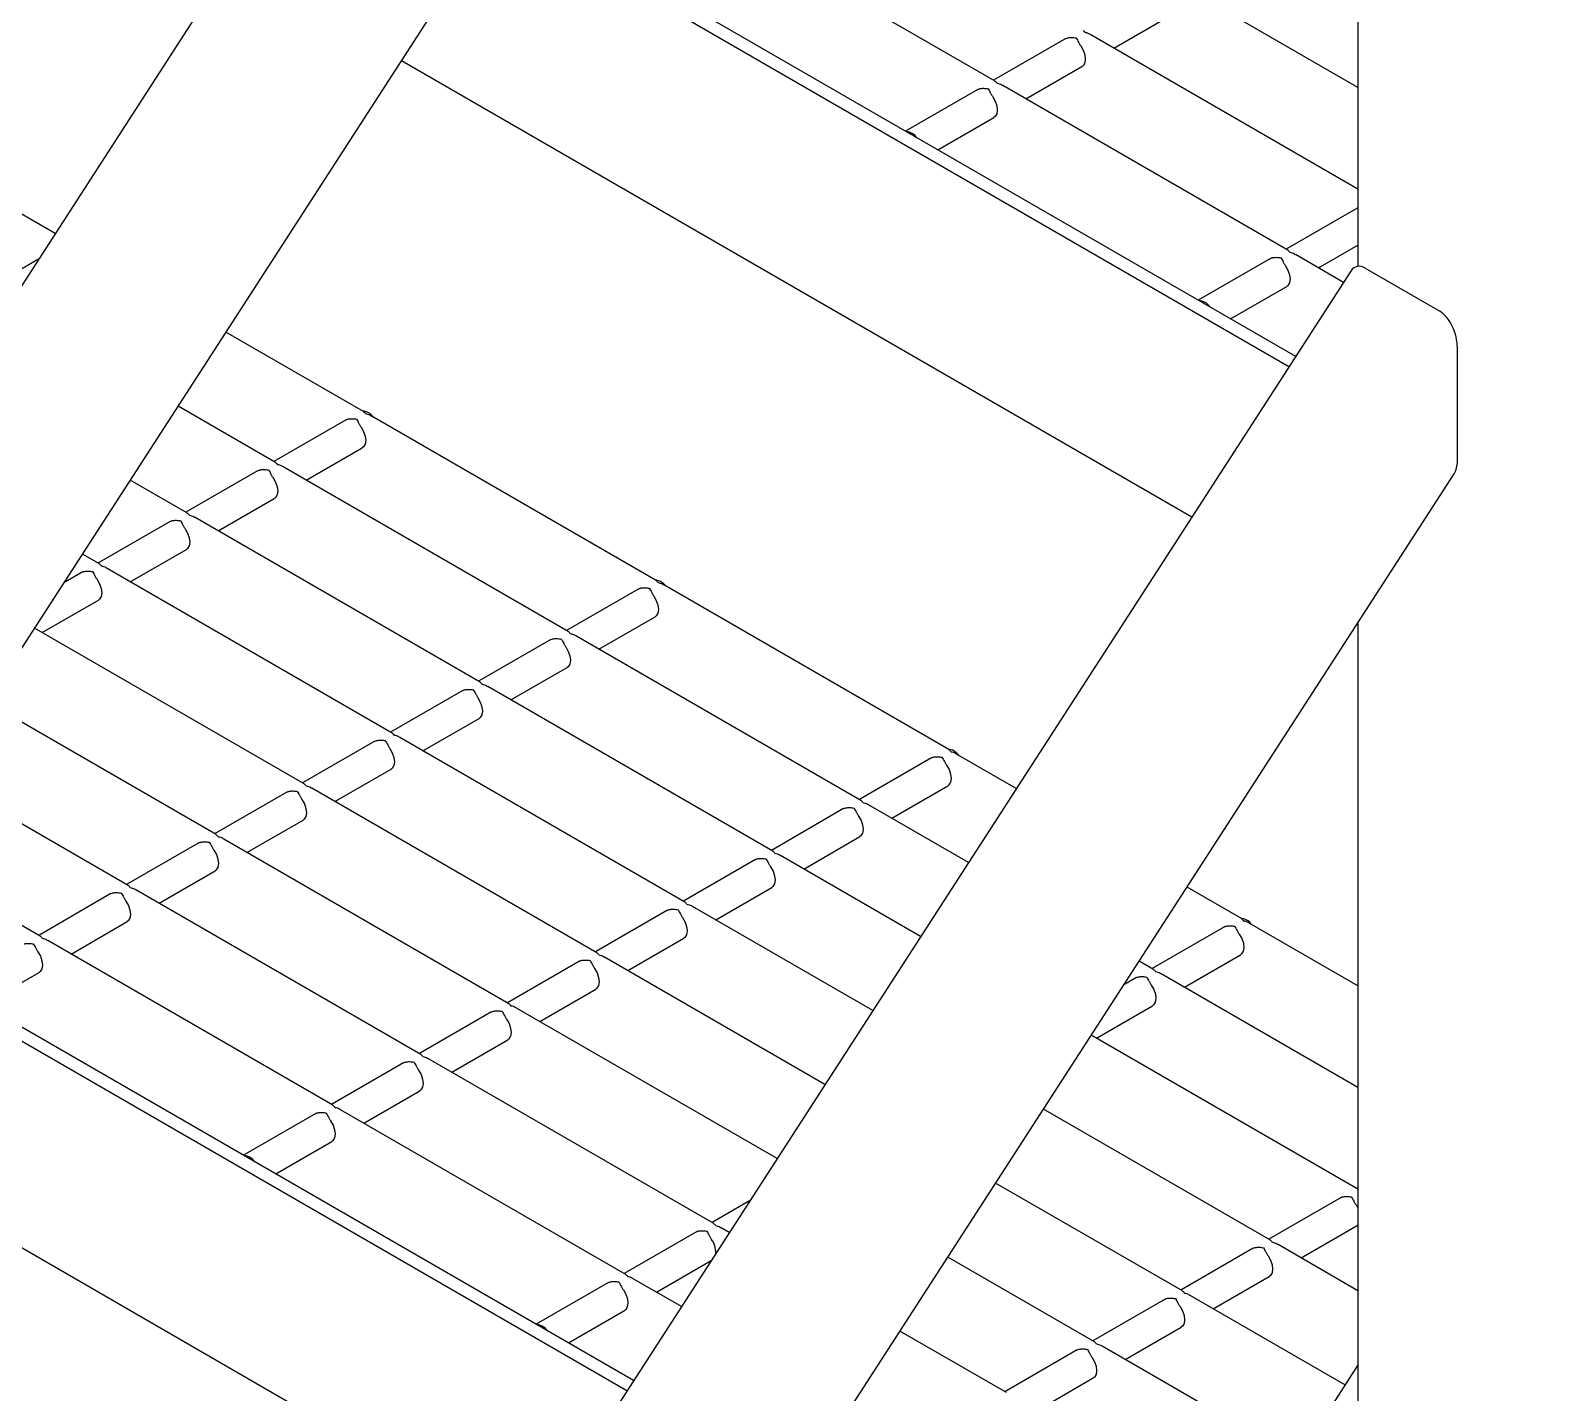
# Model space of a CAD drawing. Header units: millimetres. Extents: x 1293 to 41893, y 1011 to 26911.
# Drawn here: x 35821.2 to 36194, y 9374.7 to 9709 of the extents above; entities that cross this region are included whole.
import ezdxf

# ---------------------------------------------------------------- set-up
doc = ezdxf.new("R2010")
doc.units = ezdxf.units.MM
doc.header["$LTSCALE"] = 50
doc.layers.add('PASILLOS', color=2, linetype='Continuous')

msp = doc.modelspace()

# ---------------------------------------------------------------- linework, layer by layer
at = {"layer": 'PASILLOS', "linetype": 'Continuous', "lineweight": 25}
for p, q in [((37170.2453604, 11735.6994003), (35094.1686555, 8525.5678811)), ((35142.7899983, 8511.7793827), (37204.1287586, 11699.1223698)), ((36146.9735941, 10064.4972587), (36146.9735941, 9651.0717711)), ((36131.7019924, 9628.9777387), (35937.7303884, 9740.9551621)), ((36130.0497915, 9626.4230247), (35936.0781875, 9738.4004482)), ((36057.9279485, 9696.4996914), (35987.9586803, 9736.8920901)), ((36146.9735941, 9694.9609418), (36102.9908115, 9720.3516618)), ((36087.0780324, 9704.6048099), (36100.8426412, 9712.5509494)), ((36075.2791726, 9706.9586604), (36057.5448462, 9696.7208516)), ((36075.2791726, 9706.9586604), (36075.5795883, 9707.0860819)), ((36146.9735941, 9670.0278381), (36081.3957704, 9707.8851099)), ((36106.1855355, 9589.5229428), (35912.2139315, 9701.5003663)), ((36065.4829913, 9692.138258), (36079.2476001, 9700.0843975)), ((35827.2615961, 9659.1121041), (35761.095255, 9697.3091198)), ((36053.6841315, 9694.4921085), (36035.9498051, 9684.2542998)), ((36053.6841315, 9694.4921085), (36053.9845472, 9694.6195301)), ((36129.7699975, 9655.0261593), (36059.8007293, 9695.418558)), ((36043.8879502, 9679.6717061), (36057.652559, 9687.6178456)), ((36146.9735941, 9665.3999047), (36129.3868952, 9655.2473196)), ((36143.4433028, 9647.1327281), (36131.6427783, 9653.945026)), ((36137.3250403, 9650.6647259), (36146.9735941, 9656.2347175)), ((36145.2441293, 9649.9172543), (35383.2922084, 8471.7498621)), ((35823.1866701, 9652.8112538), (35809.0863798, 9644.6713295)), ((36125.5261805, 9653.0185764), (36107.7918541, 9642.7807677)), ((36125.5261805, 9653.0185764), (36125.8265962, 9653.145998)), ((36148.7590711, 9650.6246748), (36167.0787936, 9640.0489241)), ((36115.7299992, 9638.1981741), (36129.494608, 9646.1443136)), ((35902.9065721, 9615.443189), (35869.1583058, 9634.9256484)), ((36171.3893166, 9603.446862), (36171.3893166, 9631.0626741)), ((35881.311531, 9602.9766371), (35857.4169954, 9616.7706589)), ((35898.6627551, 9613.4356061), (35880.9284287, 9603.1977974)), ((35898.6627551, 9613.4356061), (35898.9631709, 9613.5630277)), ((35974.7486211, 9573.9696569), (35904.7793529, 9614.3620557)), ((35888.8665738, 9598.6152038), (35902.6311826, 9606.5613433)), ((35877.067714, 9600.9690542), (35859.3333876, 9590.7312455)), ((35877.067714, 9600.9690542), (35877.3681298, 9601.0964758)), ((35953.15358, 9561.5031051), (35883.1843118, 9601.8955038)), ((35385.0216732, 8385.4548443), (36170.5937355, 9600.1448564)), ((35859.7164899, 9590.5100853), (35845.6756849, 9598.6156695)), ((35867.2715327, 9586.1486519), (35881.0361415, 9594.0947914)), ((35855.4726729, 9588.5025024), (35837.7383465, 9578.2646937)), ((35855.4726729, 9588.5025024), (35855.7730887, 9588.6299239)), ((35931.5585389, 9549.0365532), (35861.5892707, 9589.4289519)), ((35838.1214488, 9578.0435334), (35833.9343745, 9580.46068)), ((35845.6764916, 9573.6821), (35859.4411004, 9581.6282395)), ((35833.8776319, 9576.0359505), (35829.4017139, 9573.4520581)), ((35833.8776319, 9576.0359505), (35834.1780476, 9576.1633721)), ((35909.9634978, 9536.5700013), (35839.9942296, 9576.9624001)), ((35970.5048041, 9571.962074), (35952.7704777, 9561.7242653)), ((35970.5048041, 9571.962074), (35970.8052198, 9572.0894956)), ((36046.5906701, 9532.4961248), (35976.6214019, 9572.8885236)), ((35824.0814505, 9561.2155482), (35837.8460593, 9569.1616877)), ((35960.7086228, 9557.1416717), (35974.4732316, 9565.0878112)), ((35888.3684567, 9524.1034495), (35822.193064, 9562.3056905)), ((36024.995629, 9520.029573), (35955.0263608, 9560.4219717)), ((36146.9735941, 9563.6222365), (36146.9735941, 9193.5049018)), ((35948.909763, 9559.4955222), (35931.1754366, 9549.2577134)), ((35948.909763, 9559.4955222), (35949.2101787, 9559.6229437)), ((35939.1135817, 9544.6751198), (35952.8781905, 9552.6212593)), ((35927.3147219, 9547.0289703), (35909.5803955, 9536.7911616)), ((35927.3147219, 9547.0289703), (35927.6151376, 9547.1563919)), ((36003.4005879, 9507.5630211), (35933.4313197, 9547.9554198)), ((35866.7734156, 9511.6368976), (35810.4517536, 9544.150701)), ((35917.5185406, 9532.2085679), (35931.2831494, 9540.1547075)), ((35905.7196808, 9534.5624184), (35887.9853544, 9524.3246097)), ((35905.7196808, 9534.5624184), (35906.0200965, 9534.68984)), ((35981.8055468, 9495.0964692), (35911.8362786, 9535.488868)), ((36042.3468531, 9530.488542), (36024.6125267, 9520.2507332)), ((36042.3468531, 9530.488542), (36042.6472688, 9530.6159635)), ((36063.1299098, 9522.9482249), (36048.4634509, 9531.4149915)), ((35895.9234995, 9519.7420161), (35909.6881083, 9527.6881556)), ((35845.1783745, 9499.1703457), (35798.7104431, 9525.9957115)), ((35960.2105057, 9482.6299174), (35890.2412375, 9523.0223161)), ((36032.5506718, 9515.6681396), (36046.3152806, 9523.6142791)), ((35884.1246397, 9522.0958666), (35866.3903133, 9511.8580578)), ((35884.1246397, 9522.0958666), (35884.4250554, 9522.2232881)), ((36051.3885994, 9504.7932355), (36026.8684098, 9518.9484396)), ((35874.3284584, 9507.2754642), (35888.0930672, 9515.2216037)), ((36020.751812, 9518.0219901), (36003.0174856, 9507.7841814)), ((36020.751812, 9518.0219901), (36021.0522277, 9518.1494116)), ((35823.5833334, 9486.7037939), (35786.9691327, 9507.840722)), ((35862.5295986, 9509.6293147), (35844.7952722, 9499.391506)), ((35862.5295986, 9509.6293147), (35862.8300143, 9509.7567363)), ((35938.6154646, 9470.1633655), (35868.6461964, 9510.5557642)), ((36010.9556307, 9503.2015877), (36024.7202395, 9511.1477272)), ((35999.1567709, 9505.5554382), (35981.4224445, 9495.3176295)), ((35999.1567709, 9505.5554382), (35999.4571866, 9505.6828598)), ((36039.6472889, 9486.638246), (36005.2733687, 9506.4818878)), ((35852.7334173, 9494.8089123), (35866.4980261, 9502.7550519)), ((35840.9345575, 9497.1627628), (35823.2002311, 9486.9249541)), ((35840.9345575, 9497.1627628), (35841.2349732, 9497.2901844)), ((35917.0204235, 9457.6968136), (35847.0511553, 9498.0892124)), ((35989.3605896, 9490.7350359), (36003.1251984, 9498.6811754)), ((36118.432719, 9491.0225928), (36105.0266196, 9498.7617693)), ((35977.5617298, 9493.0888864), (35959.8274034, 9482.8510776)), ((35977.5617298, 9493.0888864), (35977.8621455, 9493.2163079)), ((36027.9059785, 9468.4832565), (35983.6783276, 9494.0153359)), ((35969.1994262, 9377.708309), (35775.2278222, 9489.6857325)), ((35831.1383762, 9482.3423605), (35844.902985, 9490.2885)), ((36114.1889021, 9489.0150099), (36114.4893178, 9489.1424314)), ((36146.9735941, 9474.5462963), (36120.3054998, 9489.9414594)), ((35967.5472254, 9375.1535951), (35773.5756214, 9487.1310186)), ((35895.4253824, 9445.2302618), (35825.4561142, 9485.6226605)), ((35967.7655485, 9478.268484), (35981.5301573, 9486.2146235)), ((36114.1889021, 9489.0150099), (36096.4545756, 9478.7772011)), ((36104.3927207, 9474.1946075), (36118.1573295, 9482.140747)), ((35955.9666887, 9480.6223345), (35938.2323623, 9470.3845258)), ((35955.9666887, 9480.6223345), (35956.2671044, 9480.749756)), ((36016.164668, 9450.328267), (35962.0832865, 9481.548784)), ((36096.8376779, 9478.5560409), (36093.2853091, 9480.6067798)), ((35809.5433351, 9469.8758086), (35823.3079439, 9477.8219481)), ((36092.593861, 9476.548458), (36089.5089381, 9474.76757)), ((36092.593861, 9476.548458), (36092.8942767, 9476.6758796)), ((36146.9735941, 9449.6131926), (36098.7104587, 9477.4749076)), ((35946.1705074, 9465.8019321), (35959.9351162, 9473.7480716)), ((35934.3716476, 9468.1557826), (35916.6373212, 9457.9179739)), ((35934.3716476, 9468.1557826), (35934.6720633, 9468.2832042)), ((36004.4233576, 9432.1732775), (35940.4882454, 9469.0822322)), ((36082.7976796, 9461.7280556), (36096.5622884, 9469.6741952)), ((35924.5754663, 9453.3353803), (35938.3400751, 9461.2815198)), ((36146.9735941, 9424.6800888), (36081.5439987, 9462.4517903)), ((35912.7766065, 9455.6892307), (35895.0422801, 9445.451422)), ((35912.7766065, 9455.6892307), (35913.0770222, 9455.8166523)), ((35988.8624724, 9416.2232816), (35918.8932043, 9456.6156803)), ((35943.6829693, 9338.2535132), (35749.7113653, 9450.2309367)), ((35902.9804252, 9440.8688284), (35916.745034, 9448.8149679)), ((35891.1815654, 9443.2226789), (35873.447239, 9432.9848702)), ((35891.1815654, 9443.2226789), (35891.4819811, 9443.3501004)), ((35967.2674313, 9403.7567297), (35897.2981632, 9444.1491284)), ((36125.4896447, 9412.1494051), (36069.8026882, 9444.2968008)), ((35881.3853841, 9428.4022765), (35895.1499929, 9436.348416)), ((36103.8946036, 9399.6828532), (36058.0613777, 9426.1418113)), ((36142.8408688, 9422.6083741), (36125.1065424, 9412.3705653)), ((36142.8408688, 9422.6083741), (36143.1412845, 9422.7357956)), ((36146.9735941, 9424.9941456), (36146.7015835, 9424.8371172)), ((35997.6897886, 9421.7615032), (35988.4793701, 9416.4444418)), ((36146.5088806, 9420.7917238), (36146.9735941, 9420.0157162)), ((35992.6820471, 9414.018288), (35990.7352532, 9415.1421482)), ((36133.0446875, 9407.7879717), (36146.8092963, 9415.7341112)), ((36146.9735941, 9415.8461505), (36146.8092963, 9415.7341112)), ((35984.6186555, 9414.2156987), (35966.884329, 9403.9778899)), ((35984.6186555, 9414.2156987), (35984.9190712, 9414.3431202)), ((36146.9735941, 9399.7469851), (36127.3624255, 9411.0682717)), ((35974.8224742, 9399.3952963), (35988.2310131, 9407.1358811)), ((36082.2995625, 9387.2163013), (36046.3200673, 9407.9868218)), ((36121.2458277, 9410.1418222), (36103.5115013, 9399.9040135)), ((36121.2458277, 9410.1418222), (36121.5462434, 9410.2692438)), ((35963.0236144, 9401.7491468), (35945.2892879, 9391.5113381)), ((35963.0236144, 9401.7491468), (35963.3240301, 9401.8765684)), ((35980.9407367, 9395.8632985), (35969.1402121, 9402.6755963)), ((36111.4496464, 9395.3214198), (36125.2142552, 9403.2675593)), ((36099.6507866, 9397.6752703), (36081.9164602, 9387.4374616)), ((36099.6507866, 9397.6752703), (36099.9512023, 9397.8026919)), ((36143.8893633, 9376.5943699), (36105.7673844, 9398.6017199)), ((35953.2274331, 9386.9287444), (35966.9920418, 9394.874884)), ((36060.7045214, 9374.7497495), (36034.5787568, 9389.8318323)), ((36089.8546053, 9382.854868), (36103.6192141, 9390.8010075)), ((36078.0557455, 9385.2087185), (36060.3214191, 9374.9709097)), ((36078.0557455, 9385.2087185), (36078.3561612, 9385.33614)), ((36132.1480528, 9358.4393804), (36084.1723433, 9386.135168)), ((35383.2922084, 8200.5217833), (36146.9735941, 9381.3633587)), ((36068.2595642, 9370.3883161), (36082.024173, 9378.3344556))]:
    msp.add_line(p, q, dxfattribs=at)
at = {"layer": 'PASILLOS', "linetype": 'Continuous', "lineweight": 25, "flags": 128}
for points in [[(36078.9471844, 9705.1420101), (36079.5554675, 9704.0681466), (36079.9420664, 9702.9414155), (36080.0695901, 9701.8707916), (36079.9257048, 9700.9598229), (36079.5243268, 9700.2966158), (36079.2476001, 9700.0843975)], [(36057.3521433, 9692.6754582), (36057.9604264, 9691.6015947), (36058.3470253, 9690.4748637), (36058.474549, 9689.4042398), (36058.3306637, 9688.493271), (36057.9292857, 9687.830064), (36057.652559, 9687.6178456)], [(36129.1941923, 9651.2019262), (36129.8024754, 9650.1280626), (36130.1890742, 9649.0013316), (36130.3165979, 9647.9307077), (36130.1727127, 9647.0197389), (36129.7713347, 9646.3565319), (36129.494608, 9646.1443136)], [(35902.3307669, 9611.6189559), (35902.9390501, 9610.5450923), (35903.3256489, 9609.4183613), (35903.4531726, 9608.3477374), (35903.3092873, 9607.4367686), (35902.9079093, 9606.7735616), (35902.6311826, 9606.5613433)], [(35880.7357258, 9599.152404), (35881.344009, 9598.0785405), (35881.7306078, 9596.9518094), (35881.8581315, 9595.8811855), (35881.7142462, 9594.9702168), (35881.3128682, 9594.3070097), (35881.0361415, 9594.0947914)], [(35859.1406847, 9586.6858521), (35859.7489679, 9585.6119886), (35860.1355667, 9584.4852576), (35860.2630904, 9583.4146337), (35860.1192051, 9582.5036649), (35859.7178271, 9581.8404579), (35859.4411004, 9581.6282395)], [(35837.5456436, 9574.2193003), (35838.1539268, 9573.1454367), (35838.5405256, 9572.0187057), (35838.6680493, 9570.9480818), (35838.524164, 9570.037113), (35838.122786, 9569.373906), (35837.8460593, 9569.1616877)], [(35974.1728159, 9570.1454238), (35974.781099, 9569.0715602), (35975.1676979, 9567.9448292), (35975.2952215, 9566.8742053), (35975.1513363, 9565.9632365), (35974.7499583, 9565.3000295), (35974.4732316, 9565.0878112)], [(35952.5777748, 9557.6788719), (35953.1860579, 9556.6050084), (35953.5726568, 9555.4782774), (35953.7001804, 9554.4076534), (35953.5562952, 9553.4966847), (35953.1549172, 9552.8334776), (35952.8781905, 9552.6212593)], [(35930.9827337, 9545.21232), (35931.5910168, 9544.1384565), (35931.9776157, 9543.0117255), (35932.1051393, 9541.9411016), (35931.9612541, 9541.0301328), (35931.5598761, 9540.3669258), (35931.2831494, 9540.1547075)], [(35909.3876926, 9532.7457682), (35909.9959757, 9531.6719046), (35910.3825746, 9530.5451736), (35910.5100982, 9529.4745497), (35910.366213, 9528.5635809), (35909.964835, 9527.9003739), (35909.6881083, 9527.6881556)], [(36046.0148648, 9528.6718917), (36046.623148, 9527.5980282), (36047.0097468, 9526.4712971), (36047.1372705, 9525.4006732), (36046.9933853, 9524.4897045), (36046.5920073, 9523.8264974), (36046.3152806, 9523.6142791)], [(35887.7926515, 9520.2792163), (35888.4009346, 9519.2053528), (35888.7875335, 9518.0786218), (35888.9150572, 9517.0079978), (35888.7711719, 9516.0970291), (35888.3697939, 9515.433822), (35888.0930672, 9515.2216037)], [(36024.4198237, 9516.2053398), (36025.0281069, 9515.1314763), (36025.4147057, 9514.0047453), (36025.5422294, 9512.9341214), (36025.3983442, 9512.0231526), (36024.9969662, 9511.3599456), (36024.7202395, 9511.1477272)], [(35866.1976104, 9507.8126644), (35866.8058935, 9506.7388009), (35867.1924924, 9505.6120699), (35867.3200161, 9504.541446), (35867.1761308, 9503.6304772), (35866.7747528, 9502.9672702), (35866.4980261, 9502.7550519)], [(36002.8247826, 9503.738788), (36003.4330658, 9502.6649244), (36003.8196646, 9501.5381934), (36003.9471883, 9500.4675695), (36003.8033031, 9499.5566007), (36003.4019251, 9498.8933937), (36003.1251984, 9498.6811754)], [(35844.6025693, 9495.3461126), (35845.2108524, 9494.272249), (35845.5974513, 9493.145518), (35845.724975, 9492.0748941), (35845.5810897, 9491.1639253), (35845.1797117, 9490.5007183), (35844.902985, 9490.2885)], [(35981.2297415, 9491.2722361), (35981.8380247, 9490.1983726), (35982.2246235, 9489.0716415), (35982.3521472, 9488.0010176), (35982.208262, 9487.0900489), (35981.806884, 9486.4268418), (35981.5301573, 9486.2146235)], [(36117.8569138, 9487.1983596), (36118.465197, 9486.1244961), (36118.8517958, 9484.9977651), (36118.9793195, 9483.9271411), (36118.8354342, 9483.0161724), (36118.4340562, 9482.3529653), (36118.1573295, 9482.140747)], [(35823.0075282, 9482.8795607), (35823.6158113, 9481.8056972), (35824.0024102, 9480.6789662), (35824.1299339, 9479.6083422), (35823.9860486, 9478.6973735), (35823.5846706, 9478.0341664), (35823.3079439, 9477.8219481)], [(35959.6347004, 9478.8056842), (35960.2429836, 9477.7318207), (35960.6295824, 9476.6050897), (35960.7571061, 9475.5344658), (35960.6132209, 9474.623497), (35960.2118429, 9473.96029), (35959.9351162, 9473.7480716)], [(36096.2618727, 9474.7318078), (36096.8701559, 9473.6579442), (36097.2567547, 9472.5312132), (36097.3842784, 9471.4605893), (36097.2403931, 9470.5496205), (36096.8390151, 9469.8864135), (36096.5622884, 9469.6741952)], [(35938.0396594, 9466.3391324), (35938.6479425, 9465.2652688), (35939.0345413, 9464.1385378), (35939.162065, 9463.0679139), (35939.0181798, 9462.1569451), (35938.6168018, 9461.4937381), (35938.3400751, 9461.2815198)], [(35916.4446183, 9453.8725805), (35917.0529014, 9452.798717), (35917.4395002, 9451.6719859), (35917.5670239, 9450.601362), (35917.4231387, 9449.6903933), (35917.0217607, 9449.0271862), (35916.745034, 9448.8149679)], [(35894.8495772, 9441.4060286), (35895.4578603, 9440.3321651), (35895.8444592, 9439.2054341), (35895.9719828, 9438.1348102), (35895.8280976, 9437.2238414), (35895.4267196, 9436.5606344), (35895.1499929, 9436.348416)], [(36124.9138395, 9408.3251719), (36125.5221226, 9407.2513084), (36125.9087215, 9406.1245774), (36126.0362452, 9405.0539535), (36125.8923599, 9404.1429847), (36125.4909819, 9403.4797777), (36125.2142552, 9403.2675593)], [(35966.6916261, 9399.9324965), (35967.2999093, 9398.858633), (35967.6865081, 9397.731902), (35967.8140318, 9396.6612781), (35967.6701465, 9395.7503093), (35967.2687686, 9395.0871023), (35966.9920418, 9394.874884)], [(36103.3187984, 9395.8586201), (36103.9270815, 9394.7847565), (36104.3136804, 9393.6580255), (36104.4412041, 9392.5874016), (36104.2973188, 9391.6764328), (36103.8959408, 9391.0132258), (36103.6192141, 9390.8010075)], [(36081.7237573, 9383.3920682), (36082.3320404, 9382.3182047), (36082.7186393, 9381.1914736), (36082.846163, 9380.1208497), (36082.7022777, 9379.209881), (36082.3008997, 9378.5466739), (36082.024173, 9378.3344556)]]:
    msp.add_lwpolyline(points, dxfattribs=at)
at = {"layer": 'PASILLOS', "linetype": 'Continuous', "lineweight": 25}
for centre, radius, start, end in [((36035.7895542, 9680.5329838), 3.6366978, 35.264662608, 84.740713925), ((36107.6316032, 9639.0594517), 3.6366978, 35.264662608, 84.740713925), ((35902.3632189, 9611.9430333), 3.6366978, 35.264662608, 84.740713925), ((35974.2052679, 9570.4695012), 3.6366978, 35.264662608, 84.740713925), ((36046.0473169, 9528.9959691), 3.6366978, 35.264662608, 84.740713925), ((36117.8893658, 9487.522437), 3.6366978, 35.264662608, 84.740713925), ((35873.2869881, 9429.2635542), 3.6366978, 35.264662607, 84.740713925), ((35983.814475, 9409.0461938), 5.5894667, 358.995366603, 36.859322971), ((35945.1290371, 9387.7900221), 3.6366978, 35.264662608, 84.740713925)]:
    msp.add_arc(centre, radius, start, end, dxfattribs=at)
for centre, start_param, end_param in [((36148.7590711, 9644.1268367), 5.7451892289, 6.6986657386), ((36167.0787936, 9633.551086), 4.1743929021, 5.7451892289), ((36167.0787936, 9605.935274), 3.557073085, 4.1743929021)]:
    msp.add_ellipse(centre, major_axis=(-2.2087817, 6.8550382), ratio=0.5399833694, start_param=start_param, end_param=end_param, dxfattribs=at)
for points, knots in [([(36075.5795883, 9707.0860819), (36075.6762109, 9707.110319), (36075.9930864, 9707.189805), (36076.7672271, 9707.2453407), (36077.457265, 9707.1669132), (36077.8207289, 9707.0870493), (36077.8246524, 9707.0861873)], [0, 0, 0, 0, 0.1723614537, 0.5652622384, 0.9953071929, 1, 1, 1, 1]), ([(36077.8246524, 9707.0861873), (36077.8261509, 9707.0839194), (36078.0137366, 9706.8000344), (36078.2929501, 9706.2721612), (36078.6814671, 9705.5464736), (36078.8813717, 9705.2421874), (36078.9471844, 9705.1420101)], [0, 0, 0, 0, 0.00469712726, 0.58797300745, 0.86435219951, 1, 1, 1, 1]), ([(36080.0697164, 9708.3822351), (36080.0682181, 9708.3844983), (36079.8938682, 9708.6478592), (36079.7048519, 9708.7990918), (36079.5174599, 9708.9490249)], [0, 0, 0, 0, 0.0085933525, 1, 1, 1, 1]), ([(36081.3783239, 9707.8599937), (36081.3017996, 9707.9142076), (36080.9129761, 9708.1896705), (36080.4370285, 9708.3008328), (36080.073639, 9708.3813658), (36080.0697164, 9708.3822351)], [0, 0, 0, 0, 0.1951000566, 0.9913114514, 1, 1, 1, 1]), ([(36053.9845472, 9694.6195301), (36054.0811698, 9694.6437672), (36054.3980453, 9694.7232531), (36055.172186, 9694.7787888), (36055.8622239, 9694.7003613), (36056.2256878, 9694.6204975), (36056.2296113, 9694.6196354)], [0, 0, 0, 0, 0.1723614537, 0.5652622384, 0.9953071929, 1, 1, 1, 1]), ([(36056.2296113, 9694.6196354), (36056.2311098, 9694.6173675), (36056.4186955, 9694.3334825), (36056.697909, 9693.8056093), (36057.086426, 9693.0799217), (36057.2863306, 9692.7756355), (36057.3521433, 9692.6754582)], [0, 0, 0, 0, 0.00469712726, 0.58797300745, 0.86435219951, 1, 1, 1, 1]), ([(36058.4746753, 9695.9156833), (36058.473177, 9695.9179464), (36058.2988271, 9696.1813073), (36058.1098108, 9696.33254), (36057.9224188, 9696.482473)], [0, 0, 0, 0, 0.0085933525, 1, 1, 1, 1]), ([(36059.7832828, 9695.3934418), (36059.7067585, 9695.4476557), (36059.317935, 9695.7231187), (36058.8419874, 9695.8342809), (36058.4785979, 9695.9148139), (36058.4746753, 9695.9156833)], [0, 0, 0, 0, 0.1951000566, 0.9913114514, 1, 1, 1, 1]), ([(36125.8265962, 9653.145998), (36125.9232188, 9653.1702351), (36126.2400943, 9653.249721), (36127.014235, 9653.3052568), (36127.7042728, 9653.2268292), (36128.0677368, 9653.1469654), (36128.0716602, 9653.1461033)], [0, 0, 0, 0, 0.1723614537, 0.5652622384, 0.9953071929, 1, 1, 1, 1]), ([(36130.3167243, 9654.4421512), (36130.315226, 9654.4444143), (36130.140876, 9654.7077752), (36129.9518598, 9654.8590079), (36129.7644677, 9655.0089409)], [0, 0, 0, 0, 0.0085933525, 1, 1, 1, 1]), ([(36131.6253318, 9653.9199098), (36131.5488074, 9653.9741236), (36131.159984, 9654.2495866), (36130.6840364, 9654.3607489), (36130.3206469, 9654.4412819), (36130.3167243, 9654.4421512)], [0, 0, 0, 0, 0.1951000565, 0.9913114514, 1, 1, 1, 1]), ([(36128.0716602, 9653.1461033), (36128.0731588, 9653.1438354), (36128.2607445, 9652.8599504), (36128.539958, 9652.3320772), (36128.928475, 9651.6063896), (36129.1283795, 9651.3021035), (36129.1941923, 9651.2019262)], [0, 0, 0, 0, 0.0046971273, 0.5879730074, 0.8643521995, 1, 1, 1, 1]), ([(35898.9631709, 9613.5630277), (35899.0597935, 9613.5872648), (35899.3766689, 9613.6667507), (35900.1508096, 9613.7222865), (35900.8408475, 9613.6438589), (35901.2043115, 9613.5639951), (35901.2082349, 9613.563133)], [0, 0, 0, 0, 0.1723614537, 0.56526223839, 0.99530719289, 1, 1, 1, 1]), ([(35901.2082349, 9613.563133), (35901.2097334, 9613.5608651), (35901.3973191, 9613.2769801), (35901.6765326, 9612.7491069), (35902.0650496, 9612.0234194), (35902.2649542, 9611.7191332), (35902.3307669, 9611.6189559)], [0, 0, 0, 0, 0.00469712726, 0.58797300735, 0.86435219951, 1, 1, 1, 1]), ([(35903.4532989, 9614.8591809), (35903.4518007, 9614.861444), (35903.2774507, 9615.124805), (35903.0884344, 9615.2760376), (35902.9010424, 9615.4259707)], [0, 0, 0, 0, 0.0085933525, 1, 1, 1, 1]), ([(35904.7619065, 9614.3369395), (35904.6853821, 9614.3911533), (35904.2965586, 9614.6666163), (35903.820611, 9614.7777786), (35903.4572216, 9614.8583116), (35903.4532989, 9614.8591809)], [0, 0, 0, 0, 0.1951000565, 0.9913114514, 1, 1, 1, 1]), ([(35877.3681298, 9601.0964758), (35877.4647524, 9601.1207129), (35877.7816278, 9601.2001989), (35878.5557685, 9601.2557346), (35879.2458064, 9601.1773071), (35879.6092704, 9601.0974432), (35879.6131938, 9601.0965811)], [0, 0, 0, 0, 0.1723614537, 0.5652622384, 0.9953071929, 1, 1, 1, 1]), ([(35879.6131938, 9601.0965811), (35879.6146924, 9601.0943133), (35879.802278, 9600.8104283), (35880.0814915, 9600.282555), (35880.4700085, 9599.5568675), (35880.6699131, 9599.2525813), (35880.7357258, 9599.152404)], [0, 0, 0, 0, 0.0046971273, 0.5879730074, 0.8643521995, 1, 1, 1, 1]), ([(35881.8582578, 9602.392629), (35881.8567596, 9602.3948922), (35881.6824096, 9602.6582531), (35881.4933933, 9602.8094857), (35881.3060013, 9602.9594188)], [0, 0, 0, 0, 0.0085933525, 1, 1, 1, 1]), ([(35883.1668654, 9601.8703876), (35883.090341, 9601.9246015), (35882.7015175, 9602.2000644), (35882.2255699, 9602.3112267), (35881.8621805, 9602.3917597), (35881.8582578, 9602.392629)], [0, 0, 0, 0, 0.1951000565, 0.9913114514, 1, 1, 1, 1]), ([(35860.2632167, 9589.9260772), (35860.2617185, 9589.9283403), (35860.0873685, 9590.1917012), (35859.8983522, 9590.3429339), (35859.7109602, 9590.4928669)], [0, 0, 0, 0, 0.0085933525, 1, 1, 1, 1]), ([(35861.5718243, 9589.4038357), (35861.4952999, 9589.4580496), (35861.1064764, 9589.7335126), (35860.6305288, 9589.8446748), (35860.2671394, 9589.9252078), (35860.2632167, 9589.9260772)], [0, 0, 0, 0, 0.1951000565, 0.9913114514, 1, 1, 1, 1]), ([(35855.7730887, 9588.6299239), (35855.8697113, 9588.654161), (35856.1865867, 9588.733647), (35856.9607274, 9588.7891827), (35857.6507653, 9588.7107552), (35858.0142293, 9588.6308914), (35858.0181527, 9588.6300293)], [0, 0, 0, 0, 0.1723614537, 0.5652622384, 0.9953071929, 1, 1, 1, 1]), ([(35858.0181527, 9588.6300293), (35858.0196513, 9588.6277614), (35858.2072369, 9588.3438764), (35858.4864504, 9587.8160032), (35858.8749674, 9587.0903156), (35859.074872, 9586.7860294), (35859.1406847, 9586.6858521)], [0, 0, 0, 0, 0.0046971273, 0.5879730074, 0.8643521995, 1, 1, 1, 1]), ([(35834.1780476, 9576.1633721), (35834.2746702, 9576.1876092), (35834.5915456, 9576.2670951), (35835.3656863, 9576.3226309), (35836.0557242, 9576.2442033), (35836.4191882, 9576.1643395), (35836.4231116, 9576.1634774)], [0, 0, 0, 0, 0.1723614537, 0.5652622384, 0.9953071929, 1, 1, 1, 1]), ([(35836.4231116, 9576.1634774), (35836.4246102, 9576.1612095), (35836.6121958, 9575.8773245), (35836.8914093, 9575.3494513), (35837.2799263, 9574.6237637), (35837.4798309, 9574.3194776), (35837.5456436, 9574.2193003)], [0, 0, 0, 0, 0.00469712726, 0.58797300735, 0.86435219951, 1, 1, 1, 1]), ([(35838.6681756, 9577.4595253), (35838.6666774, 9577.4617884), (35838.4923274, 9577.7251493), (35838.3033111, 9577.876382), (35838.1159191, 9578.026315)], [0, 0, 0, 0, 0.0085933525, 1, 1, 1, 1]), ([(35839.9767832, 9576.9372839), (35839.9002588, 9576.9914977), (35839.5114353, 9577.2669607), (35839.0354877, 9577.378123), (35838.6720983, 9577.458656), (35838.6681756, 9577.4595253)], [0, 0, 0, 0, 0.1951000565, 0.9913114514, 1, 1, 1, 1]), ([(35970.8052198, 9572.0894956), (35970.9018424, 9572.1137327), (35971.2187179, 9572.1932187), (35971.9928586, 9572.2487544), (35972.6828965, 9572.1703269), (35973.0463604, 9572.090463), (35973.0502839, 9572.0896009)], [0, 0, 0, 0, 0.1723614537, 0.5652622384, 0.9953071929, 1, 1, 1, 1]), ([(35973.0502839, 9572.0896009), (35973.0517824, 9572.0873331), (35973.2393681, 9571.803448), (35973.5185816, 9571.2755748), (35973.9070986, 9570.5498873), (35974.1070032, 9570.2456011), (35974.1728159, 9570.1454238)], [0, 0, 0, 0, 0.0046971273, 0.5879730074, 0.8643521995, 1, 1, 1, 1]), ([(35975.2953479, 9573.3856488), (35975.2938496, 9573.387912), (35975.1194997, 9573.6512729), (35974.9304834, 9573.8025055), (35974.7430914, 9573.9524386)], [0, 0, 0, 0, 0.0085933525, 1, 1, 1, 1]), ([(35976.6039554, 9572.8634074), (35976.5274311, 9572.9176213), (35976.1386076, 9573.1930842), (35975.66266, 9573.3042465), (35975.2992705, 9573.3847795), (35975.2953479, 9573.3856488)], [0, 0, 0, 0, 0.1951000566, 0.9913114514, 1, 1, 1, 1]), ([(35953.7003068, 9560.9190969), (35953.6988085, 9560.9213601), (35953.5244586, 9561.184721), (35953.3354423, 9561.3359537), (35953.1480503, 9561.4858867)], [0, 0, 0, 0, 0.0085933525, 1, 1, 1, 1]), ([(35955.0089143, 9560.3968555), (35954.93239, 9560.4510694), (35954.5435665, 9560.7265323), (35954.0676189, 9560.8376946), (35953.7042294, 9560.9182276), (35953.7003068, 9560.9190969)], [0, 0, 0, 0, 0.1951000566, 0.9913114514, 1, 1, 1, 1]), ([(35949.2101787, 9559.6229437), (35949.3068013, 9559.6471808), (35949.6236768, 9559.7266668), (35950.3978175, 9559.7822025), (35951.0878554, 9559.703775), (35951.4513193, 9559.6239112), (35951.4552428, 9559.6230491)], [0, 0, 0, 0, 0.17236145372, 0.56526223842, 0.99530719289, 1, 1, 1, 1]), ([(35951.4552428, 9559.6230491), (35951.4567413, 9559.6207812), (35951.644327, 9559.3368962), (35951.9235405, 9558.809023), (35952.3120575, 9558.0833354), (35952.5119621, 9557.7790492), (35952.5777748, 9557.6788719)], [0, 0, 0, 0, 0.0046971273, 0.5879730074, 0.8643521995, 1, 1, 1, 1]), ([(35932.1052657, 9548.4525451), (35932.1037674, 9548.4548082), (35931.9294175, 9548.7181691), (35931.7404012, 9548.8694018), (35931.5530092, 9549.0193348)], [0, 0, 0, 0, 0.0085933525, 1, 1, 1, 1]), ([(35927.6151376, 9547.1563919), (35927.7117602, 9547.180629), (35928.0286357, 9547.2601149), (35928.8027764, 9547.3156506), (35929.4928143, 9547.2372231), (35929.8562782, 9547.1573593), (35929.8602017, 9547.1564972)], [0, 0, 0, 0, 0.1723614537, 0.5652622384, 0.9953071929, 1, 1, 1, 1]), ([(35929.8602017, 9547.1564972), (35929.8617002, 9547.1542293), (35930.0492859, 9546.8703443), (35930.3284994, 9546.3424711), (35930.7170164, 9545.6167835), (35930.916921, 9545.3124973), (35930.9827337, 9545.21232)], [0, 0, 0, 0, 0.0046971273, 0.5879730074, 0.8643521995, 1, 1, 1, 1]), ([(35933.4138732, 9547.9303036), (35933.3373489, 9547.9845175), (35932.9485254, 9548.2599805), (35932.4725778, 9548.3711427), (35932.1091883, 9548.4516758), (35932.1052657, 9548.4525451)], [0, 0, 0, 0, 0.1951000566, 0.9913114514, 1, 1, 1, 1]), ([(35906.0200965, 9534.68984), (35906.1167191, 9534.7140771), (35906.4335946, 9534.793563), (35907.2077353, 9534.8490988), (35907.8977732, 9534.7706712), (35908.2612371, 9534.6908074), (35908.2651606, 9534.6899453)], [0, 0, 0, 0, 0.1723614537, 0.5652622384, 0.9953071929, 1, 1, 1, 1]), ([(35908.2651606, 9534.6899453), (35908.2666591, 9534.6876775), (35908.4542448, 9534.4037924), (35908.7334583, 9533.8759192), (35909.1219753, 9533.1502317), (35909.3218799, 9532.8459455), (35909.3876926, 9532.7457682)], [0, 0, 0, 0, 0.0046971273, 0.5879730074, 0.8643521995, 1, 1, 1, 1]), ([(35910.5102246, 9535.9859932), (35910.5087263, 9535.9882564), (35910.3343764, 9536.2516173), (35910.1453601, 9536.4028499), (35909.9579681, 9536.552783)], [0, 0, 0, 0, 0.0085933525, 1, 1, 1, 1]), ([(35911.8188321, 9535.4637518), (35911.7423078, 9535.5179657), (35911.3534843, 9535.7934286), (35910.8775367, 9535.9045909), (35910.5141472, 9535.9851239), (35910.5102246, 9535.9859932)], [0, 0, 0, 0, 0.1951000566, 0.9913114514, 1, 1, 1, 1]), ([(36042.6472688, 9530.6159635), (36042.7438914, 9530.6402006), (36043.0607669, 9530.7196866), (36043.8349075, 9530.7752223), (36044.5249454, 9530.6967948), (36044.8884094, 9530.6169309), (36044.8923328, 9530.6160688)], [0, 0, 0, 0, 0.1723614537, 0.5652622384, 0.9953071929, 1, 1, 1, 1]), ([(36044.8923328, 9530.6160688), (36044.8938314, 9530.613801), (36045.0814171, 9530.329916), (36045.3606306, 9529.8020428), (36045.7491475, 9529.0763552), (36045.9490521, 9528.772069), (36046.0148648, 9528.6718917)], [0, 0, 0, 0, 0.0046971273, 0.5879730075, 0.8643521995, 1, 1, 1, 1]), ([(36047.1373969, 9531.9121167), (36047.1358986, 9531.9143799), (36046.9615486, 9532.1777408), (36046.7725323, 9532.3289734), (36046.5851403, 9532.4789065)], [0, 0, 0, 0, 0.0085933525, 1, 1, 1, 1]), ([(36048.4460044, 9531.3898753), (36048.36948, 9531.4440892), (36047.9806565, 9531.7195521), (36047.5047089, 9531.8307144), (36047.1413195, 9531.9112474), (36047.1373969, 9531.9121167)], [0, 0, 0, 0, 0.1951000566, 0.9913114514, 1, 1, 1, 1]), ([(35888.9151835, 9523.5194413), (35888.9136852, 9523.5217045), (35888.7393353, 9523.7850654), (35888.550319, 9523.936298), (35888.362927, 9524.0862311)], [0, 0, 0, 0, 0.0085933525, 1, 1, 1, 1]), ([(35890.223791, 9522.9971999), (35890.1472667, 9523.0514138), (35889.7584432, 9523.3268767), (35889.2824956, 9523.438039), (35888.9191061, 9523.518572), (35888.9151835, 9523.5194413)], [0, 0, 0, 0, 0.1951000566, 0.9913114514, 1, 1, 1, 1]), ([(35884.4250554, 9522.2232881), (35884.521678, 9522.2475252), (35884.8385535, 9522.3270112), (35885.6126942, 9522.3825469), (35886.3027321, 9522.3041194), (35886.666196, 9522.2242556), (35886.6701195, 9522.2233935)], [0, 0, 0, 0, 0.1723614537, 0.5652622384, 0.9953071929, 1, 1, 1, 1]), ([(35886.6701195, 9522.2233935), (35886.671618, 9522.2211256), (35886.8592037, 9521.9372406), (35887.1384172, 9521.4093674), (35887.5269342, 9520.6836798), (35887.7268388, 9520.3793936), (35887.7926515, 9520.2792163)], [0, 0, 0, 0, 0.0046971273, 0.5879730074, 0.8643521995, 1, 1, 1, 1]), ([(36025.5423558, 9519.4455649), (36025.5408575, 9519.447828), (36025.3665075, 9519.7111889), (36025.1774912, 9519.8624216), (36024.9900992, 9520.0123546)], [0, 0, 0, 0, 0.0085933525, 1, 1, 1, 1]), ([(36026.8509633, 9518.9233234), (36026.7744389, 9518.9775373), (36026.3856154, 9519.2530003), (36025.9096678, 9519.3641625), (36025.5462784, 9519.4446955), (36025.5423558, 9519.4455649)], [0, 0, 0, 0, 0.1951000566, 0.9913114514, 1, 1, 1, 1]), ([(36021.0522277, 9518.1494116), (36021.1488503, 9518.1736487), (36021.4657258, 9518.2531347), (36022.2398665, 9518.3086704), (36022.9299043, 9518.2302429), (36023.2933683, 9518.1503791), (36023.2972917, 9518.149517)], [0, 0, 0, 0, 0.1723614537, 0.5652622384, 0.9953071929, 1, 1, 1, 1]), ([(36023.2972917, 9518.149517), (36023.2987903, 9518.1472491), (36023.486376, 9517.8633641), (36023.7655895, 9517.3354909), (36024.1541064, 9516.6098033), (36024.354011, 9516.3055171), (36024.4198237, 9516.2053398)], [0, 0, 0, 0, 0.0046971273, 0.5879730075, 0.8643521995, 1, 1, 1, 1]), ([(35867.3201424, 9511.0528895), (35867.3186441, 9511.0551526), (35867.1442942, 9511.3185135), (35866.9552779, 9511.4697462), (35866.7678859, 9511.6196792)], [0, 0, 0, 0, 0.0085933525, 1, 1, 1, 1]), ([(35862.8300143, 9509.7567363), (35862.9266369, 9509.7809734), (35863.2435124, 9509.8604593), (35864.0176531, 9509.915995), (35864.707691, 9509.8375675), (35865.0711549, 9509.7577037), (35865.0750784, 9509.7568416)], [0, 0, 0, 0, 0.1723614537, 0.5652622384, 0.9953071929, 1, 1, 1, 1]), ([(35865.0750784, 9509.7568416), (35865.0765769, 9509.7545737), (35865.2641626, 9509.4706887), (35865.5433761, 9508.9428155), (35865.9318931, 9508.2171279), (35866.1317977, 9507.9128417), (35866.1976104, 9507.8126644)], [0, 0, 0, 0, 0.0046971273, 0.5879730074, 0.8643521995, 1, 1, 1, 1]), ([(35868.6287499, 9510.530648), (35868.5522256, 9510.5848619), (35868.1634021, 9510.8603249), (35867.6874545, 9510.9714871), (35867.324065, 9511.0520201), (35867.3201424, 9511.0528895)], [0, 0, 0, 0, 0.1951000566, 0.9913114514, 1, 1, 1, 1]), ([(35999.4571866, 9505.6828598), (35999.5538092, 9505.7070969), (35999.8706847, 9505.7865828), (36000.6448254, 9505.8421186), (36001.3348632, 9505.763691), (36001.6983272, 9505.6838272), (36001.7022506, 9505.6829651)], [0, 0, 0, 0, 0.1723614537, 0.5652622384, 0.9953071929, 1, 1, 1, 1]), ([(36001.7022506, 9505.6829651), (36001.7037492, 9505.6806972), (36001.8913349, 9505.3968122), (36002.1705484, 9504.868939), (36002.5590653, 9504.1432515), (36002.7589699, 9503.8389653), (36002.8247826, 9503.738788)], [0, 0, 0, 0, 0.0046971273, 0.5879730075, 0.8643521995, 1, 1, 1, 1]), ([(36003.9473147, 9506.979013), (36003.9458164, 9506.9812761), (36003.7714664, 9507.2446371), (36003.5824501, 9507.3958697), (36003.3950581, 9507.5458028)], [0, 0, 0, 0, 0.0085933525, 1, 1, 1, 1]), ([(36005.2559222, 9506.4567716), (36005.1793978, 9506.5109854), (36004.7905743, 9506.7864484), (36004.3146267, 9506.8976107), (36003.9512373, 9506.9781437), (36003.9473147, 9506.979013)], [0, 0, 0, 0, 0.1951000566, 0.9913114514, 1, 1, 1, 1]), ([(35841.2349732, 9497.2901844), (35841.3315959, 9497.3144215), (35841.6484713, 9497.3939074), (35842.422612, 9497.4494432), (35843.1126499, 9497.3710156), (35843.4761138, 9497.2911518), (35843.4800373, 9497.2902897)], [0, 0, 0, 0, 0.1723614537, 0.5652622384, 0.9953071929, 1, 1, 1, 1]), ([(35843.4800373, 9497.2902897), (35843.4815358, 9497.2880219), (35843.6691215, 9497.0041368), (35843.948335, 9496.4762636), (35844.336852, 9495.7505761), (35844.5367566, 9495.4462899), (35844.6025693, 9495.3461126)], [0, 0, 0, 0, 0.0046971273, 0.5879730074, 0.8643521995, 1, 1, 1, 1]), ([(35845.7251013, 9498.5863376), (35845.7236031, 9498.5886008), (35845.5492531, 9498.8519617), (35845.3602368, 9499.0031943), (35845.1728448, 9499.1531274)], [0, 0, 0, 0, 0.0085933525, 1, 1, 1, 1]), ([(35847.0337089, 9498.0640962), (35846.9571845, 9498.1183101), (35846.568361, 9498.393773), (35846.0924134, 9498.5049353), (35845.7290239, 9498.5854683), (35845.7251013, 9498.5863376)], [0, 0, 0, 0, 0.1951000566, 0.9913114514, 1, 1, 1, 1]), ([(35977.8621455, 9493.2163079), (35977.9587681, 9493.240545), (35978.2756436, 9493.320031), (35979.0497843, 9493.3755667), (35979.7398221, 9493.2971392), (35980.1032861, 9493.2172753), (35980.1072095, 9493.2164132)], [0, 0, 0, 0, 0.1723614537, 0.5652622384, 0.9953071929, 1, 1, 1, 1]), ([(35980.1072095, 9493.2164132), (35980.1087081, 9493.2141454), (35980.2962938, 9492.9302604), (35980.5755073, 9492.4023872), (35980.9640242, 9491.6766996), (35981.1639288, 9491.3724134), (35981.2297415, 9491.2722361)], [0, 0, 0, 0, 0.0046971273, 0.5879730075, 0.8643521995, 1, 1, 1, 1]), ([(35982.3522736, 9494.5124611), (35982.3507753, 9494.5147243), (35982.1764253, 9494.7780852), (35981.987409, 9494.9293178), (35981.800017, 9495.0792509)], [0, 0, 0, 0, 0.0085933525, 1, 1, 1, 1]), ([(35983.6608811, 9493.9902197), (35983.5843567, 9494.0444336), (35983.1955332, 9494.3198965), (35982.7195856, 9494.4310588), (35982.3561962, 9494.5115918), (35982.3522736, 9494.5124611)], [0, 0, 0, 0, 0.1951000566, 0.9913114514, 1, 1, 1, 1]), ([(36114.4893178, 9489.1424314), (36114.5859404, 9489.1666685), (36114.9028158, 9489.2461545), (36115.6769565, 9489.3016902), (36116.3669944, 9489.2232627), (36116.7304584, 9489.1433989), (36116.7343818, 9489.1425368)], [0, 0, 0, 0, 0.1723614537, 0.5652622384, 0.9953071929, 1, 1, 1, 1]), ([(36116.7343818, 9489.1425368), (36116.7358804, 9489.1402689), (36116.923466, 9488.8563839), (36117.2026795, 9488.3285107), (36117.5911965, 9487.6028231), (36117.7911011, 9487.2985369), (36117.8569138, 9487.1983596)], [0, 0, 0, 0, 0.0046971273, 0.5879730074, 0.8643521995, 1, 1, 1, 1]), ([(36118.9794458, 9490.4385846), (36118.9779476, 9490.4408478), (36118.8035976, 9490.7042087), (36118.6145813, 9490.8554414), (36118.4271893, 9491.0053744)], [0, 0, 0, 0, 0.0085933525, 1, 1, 1, 1]), ([(36120.2880534, 9489.9163432), (36120.211529, 9489.9705571), (36119.8227055, 9490.2460201), (36119.3467579, 9490.3571823), (36118.9833685, 9490.4377153), (36118.9794458, 9490.4385846)], [0, 0, 0, 0, 0.1951000565, 0.9913114514, 1, 1, 1, 1]), ([(35824.1300602, 9486.1197857), (35824.128562, 9486.1220489), (35823.954212, 9486.3854098), (35823.7651957, 9486.5366424), (35823.5778037, 9486.6865755)], [0, 0, 0, 0, 0.0085933525, 1, 1, 1, 1]), ([(35825.4386678, 9485.5975443), (35825.3621434, 9485.6517582), (35824.9733199, 9485.9272211), (35824.4973723, 9486.0383834), (35824.1339828, 9486.1189164), (35824.1300602, 9486.1197857)], [0, 0, 0, 0, 0.1951000566, 0.9913114514, 1, 1, 1, 1]), ([(35819.6399321, 9484.8236325), (35819.7365548, 9484.8478696), (35820.0534302, 9484.9273556), (35820.8275709, 9484.9828913), (35821.5176088, 9484.9044638), (35821.8810727, 9484.8246), (35821.8849962, 9484.8237379)], [0, 0, 0, 0, 0.1723614537, 0.5652622384, 0.9953071929, 1, 1, 1, 1]), ([(35821.8849962, 9484.8237379), (35821.8864947, 9484.82147), (35822.0740804, 9484.537585), (35822.3532939, 9484.0097118), (35822.7418109, 9483.2840242), (35822.9417155, 9482.979738), (35823.0075282, 9482.8795607)], [0, 0, 0, 0, 0.00469712726, 0.58797300742, 0.86435219951, 1, 1, 1, 1]), ([(35960.7572325, 9482.0459093), (35960.7557342, 9482.0481724), (35960.5813842, 9482.3115333), (35960.392368, 9482.462766), (35960.2049759, 9482.612699)], [0, 0, 0, 0, 0.0085933525, 1, 1, 1, 1]), ([(35962.06584, 9481.5236678), (35961.9893156, 9481.5778817), (35961.6004922, 9481.8533447), (35961.1245445, 9481.9645069), (35960.7611551, 9482.0450399), (35960.7572325, 9482.0459093)], [0, 0, 0, 0, 0.1951000566, 0.99131145138, 1, 1, 1, 1]), ([(35956.2671044, 9480.749756), (35956.363727, 9480.7739931), (35956.6806025, 9480.8534791), (35957.4547432, 9480.9090148), (35958.144781, 9480.8305873), (35958.508245, 9480.7507235), (35958.5121684, 9480.7498614)], [0, 0, 0, 0, 0.1723614537, 0.5652622384, 0.9953071929, 1, 1, 1, 1]), ([(35958.5121684, 9480.7498614), (35958.513667, 9480.7475935), (35958.7012527, 9480.4637085), (35958.9804662, 9479.9358353), (35959.3689831, 9479.2101477), (35959.5688877, 9478.9058615), (35959.6347004, 9478.8056842)], [0, 0, 0, 0, 0.00469712726, 0.58797300745, 0.86435219951, 1, 1, 1, 1]), ([(36097.3844047, 9477.9720328), (36097.3829065, 9477.9742959), (36097.2085565, 9478.2376568), (36097.0195402, 9478.3888895), (36096.8321482, 9478.5388225)], [0, 0, 0, 0, 0.0085933525, 1, 1, 1, 1]), ([(36098.6930123, 9477.4497913), (36098.6164879, 9477.5040052), (36098.2276644, 9477.7794682), (36097.7517168, 9477.8906304), (36097.3883274, 9477.9711635), (36097.3844047, 9477.9720328)], [0, 0, 0, 0, 0.1951000565, 0.9913114514, 1, 1, 1, 1]), ([(36092.8942767, 9476.6758796), (36092.9908993, 9476.7001167), (36093.3077747, 9476.7796026), (36094.0819154, 9476.8351384), (36094.7719533, 9476.7567108), (36095.1354173, 9476.676847), (36095.1393407, 9476.6759849)], [0, 0, 0, 0, 0.17236145371, 0.5652622384, 0.99530719289, 1, 1, 1, 1]), ([(36095.1393407, 9476.6759849), (36095.1408393, 9476.673717), (36095.328425, 9476.389832), (36095.6076384, 9475.8619588), (36095.9961554, 9475.1362712), (36096.19606, 9474.8319851), (36096.2618727, 9474.7318078)], [0, 0, 0, 0, 0.0046971273, 0.5879730074, 0.8643521995, 1, 1, 1, 1]), ([(35934.6720633, 9468.2832042), (35934.7686859, 9468.3074413), (35935.0855614, 9468.3869272), (35935.8597021, 9468.442463), (35936.5497399, 9468.3640354), (35936.9132039, 9468.2841716), (35936.9171273, 9468.2833095)], [0, 0, 0, 0, 0.1723614537, 0.5652622384, 0.9953071929, 1, 1, 1, 1]), ([(35936.9171273, 9468.2833095), (35936.9186259, 9468.2810416), (35937.1062116, 9467.9971566), (35937.3854251, 9467.4692834), (35937.7739421, 9466.7435959), (35937.9738466, 9466.4393097), (35938.0396594, 9466.3391324)], [0, 0, 0, 0, 0.0046971273, 0.5879730075, 0.8643521995, 1, 1, 1, 1]), ([(35939.1621914, 9469.5793574), (35939.1606931, 9469.5816205), (35938.9863432, 9469.8449815), (35938.7973269, 9469.9962141), (35938.6099348, 9470.1461472)], [0, 0, 0, 0, 0.0085933525, 1, 1, 1, 1]), ([(35940.4707989, 9469.057116), (35940.3942745, 9469.1113298), (35940.0054511, 9469.3867928), (35939.5295035, 9469.4979551), (35939.166114, 9469.5784881), (35939.1621914, 9469.5793574)], [0, 0, 0, 0, 0.1951000566, 0.9913114514, 1, 1, 1, 1]), ([(35913.0770222, 9455.8166523), (35913.1736448, 9455.8408894), (35913.4905203, 9455.9203754), (35914.264661, 9455.9759111), (35914.9546989, 9455.8974836), (35915.3181628, 9455.8176197), (35915.3220862, 9455.8167576)], [0, 0, 0, 0, 0.1723614537, 0.5652622384, 0.9953071929, 1, 1, 1, 1]), ([(35915.3220862, 9455.8167576), (35915.3235848, 9455.8144898), (35915.5111705, 9455.5306048), (35915.790384, 9455.0027316), (35916.178901, 9454.277044), (35916.3788055, 9453.9727578), (35916.4446183, 9453.8725805)], [0, 0, 0, 0, 0.00469712726, 0.58797300745, 0.86435219951, 1, 1, 1, 1]), ([(35917.5671503, 9457.1128055), (35917.565652, 9457.1150687), (35917.3913021, 9457.3784296), (35917.2022858, 9457.5296622), (35917.0148937, 9457.6795953)], [0, 0, 0, 0, 0.0085933525, 1, 1, 1, 1]), ([(35918.8757578, 9456.5905641), (35918.7992334, 9456.644778), (35918.41041, 9456.9202409), (35917.9344624, 9457.0314032), (35917.5710729, 9457.1119362), (35917.5671503, 9457.1128055)], [0, 0, 0, 0, 0.1951000566, 0.9913114514, 1, 1, 1, 1]), ([(35895.9721092, 9444.6462537), (35895.9706109, 9444.6485168), (35895.796261, 9444.9118777), (35895.6072447, 9445.0631104), (35895.4198526, 9445.2130434)], [0, 0, 0, 0, 0.0085933525, 1, 1, 1, 1]), ([(35897.2807167, 9444.1240122), (35897.2041924, 9444.1782261), (35896.8153689, 9444.4536891), (35896.3394213, 9444.5648513), (35895.9760318, 9444.6453843), (35895.9721092, 9444.6462537)], [0, 0, 0, 0, 0.1951000566, 0.9913114514, 1, 1, 1, 1]), ([(35891.4819811, 9443.3501004), (35891.5786037, 9443.3743375), (35891.8954792, 9443.4538235), (35892.6696199, 9443.5093592), (35893.3596578, 9443.4309317), (35893.7231217, 9443.3510679), (35893.7270451, 9443.3502058)], [0, 0, 0, 0, 0.1723614537, 0.5652622384, 0.9953071929, 1, 1, 1, 1]), ([(35893.7270451, 9443.3502058), (35893.7285437, 9443.3479379), (35893.9161294, 9443.0640529), (35894.1953429, 9442.5361797), (35894.5838599, 9441.8104921), (35894.7837644, 9441.5062059), (35894.8495772, 9441.4060286)], [0, 0, 0, 0, 0.00469712726, 0.58797300745, 0.86435219951, 1, 1, 1, 1]), ([(36143.1412845, 9422.7357956), (36143.2379071, 9422.7600327), (36143.5547826, 9422.8395187), (36144.3289233, 9422.8950544), (36145.0189612, 9422.8166269), (36145.3824251, 9422.736763), (36145.3863486, 9422.735901)], [0, 0, 0, 0, 0.1723614537, 0.5652622384, 0.9953071929, 1, 1, 1, 1]), ([(36145.3863486, 9422.735901), (36145.3878471, 9422.7336331), (36145.5754328, 9422.4497481), (36145.8546463, 9421.9218749), (36146.2431633, 9421.1961873), (36146.4430679, 9420.8919011), (36146.5088806, 9420.7917238)], [0, 0, 0, 0, 0.0046971273, 0.5879730075, 0.8643521995, 1, 1, 1, 1]), ([(35989.4091992, 9415.6392734), (35989.407701, 9415.6415366), (35989.233351, 9415.9048975), (35989.0443347, 9416.0561302), (35988.8569427, 9416.2060632)], [0, 0, 0, 0, 0.0085933525, 1, 1, 1, 1]), ([(35990.7178068, 9415.117032), (35990.6412824, 9415.1712459), (35990.2524589, 9415.4467089), (35989.7765113, 9415.5578711), (35989.4131219, 9415.6384041), (35989.4091992, 9415.6392734)], [0, 0, 0, 0, 0.1951000565, 0.9913114514, 1, 1, 1, 1]), ([(35984.9190712, 9414.3431202), (35985.0156938, 9414.3673573), (35985.3325692, 9414.4468433), (35986.1067099, 9414.502379), (35986.7967478, 9414.4239515), (35987.1602118, 9414.3440877), (35987.1641352, 9414.3432256)], [0, 0, 0, 0, 0.1723614537, 0.5652622384, 0.9953071929, 1, 1, 1, 1]), ([(35987.1641352, 9414.3432256), (35987.1656338, 9414.3409577), (35987.3532195, 9414.0570727), (35987.632433, 9413.5291995), (35988.0209499, 9412.8035119), (35988.2208545, 9412.4992257), (35988.2866672, 9412.3990484)], [0, 0, 0, 0, 0.0046971273, 0.5879730074, 0.8643521995, 1, 1, 1, 1]), ([(36126.0363715, 9411.565397), (36126.0348732, 9411.5676601), (36125.8605233, 9411.831021), (36125.671507, 9411.9822537), (36125.484115, 9412.1321867)], [0, 0, 0, 0, 0.0085933525, 1, 1, 1, 1]), ([(36127.3449791, 9411.0431555), (36127.2684547, 9411.0973694), (36126.8796312, 9411.3728324), (36126.4036836, 9411.4839946), (36126.0402941, 9411.5645276), (36126.0363715, 9411.565397)], [0, 0, 0, 0, 0.1951000566, 0.9913114514, 1, 1, 1, 1]), ([(36121.5462434, 9410.2692438), (36121.642866, 9410.2934808), (36121.9597415, 9410.3729668), (36122.7338822, 9410.4285025), (36123.4239201, 9410.350075), (36123.787384, 9410.2702112), (36123.7913075, 9410.2693491)], [0, 0, 0, 0, 0.1723614537, 0.5652622384, 0.9953071929, 1, 1, 1, 1]), ([(36123.7913075, 9410.2693491), (36123.792806, 9410.2670812), (36123.9803917, 9409.9831962), (36124.2596052, 9409.455323), (36124.6481222, 9408.7296354), (36124.8480268, 9408.4253492), (36124.9138395, 9408.3251719)], [0, 0, 0, 0, 0.0046971273, 0.5879730075, 0.8643521995, 1, 1, 1, 1]), ([(35967.8141581, 9403.1727216), (35967.8126599, 9403.1749847), (35967.6383099, 9403.4383456), (35967.4492936, 9403.5895783), (35967.2619016, 9403.7395113)], [0, 0, 0, 0, 0.0085933525, 1, 1, 1, 1]), ([(35963.3240301, 9401.8765684), (35963.4206527, 9401.9008055), (35963.7375281, 9401.9802914), (35964.5116688, 9402.0358271), (35965.2017067, 9401.9573996), (35965.5651707, 9401.8775358), (35965.5690941, 9401.8766737)], [0, 0, 0, 0, 0.1723614537, 0.5652622384, 0.9953071929, 1, 1, 1, 1]), ([(35965.5690941, 9401.8766737), (35965.5705927, 9401.8744058), (35965.7581784, 9401.5905208), (35966.0373919, 9401.0626476), (35966.4259088, 9400.33696), (35966.6258134, 9400.0326738), (35966.6916261, 9399.9324965)], [0, 0, 0, 0, 0.0046971273, 0.5879730074, 0.8643521995, 1, 1, 1, 1]), ([(35969.1227657, 9402.6504801), (35969.0462413, 9402.704694), (35968.6574178, 9402.980157), (35968.1814702, 9403.0913192), (35967.8180808, 9403.1718523), (35967.8141581, 9403.1727216)], [0, 0, 0, 0, 0.1951000565, 0.9913114514, 1, 1, 1, 1]), ([(36104.4413304, 9399.0988451), (36104.4398322, 9399.1011082), (36104.2654822, 9399.3644692), (36104.0764659, 9399.5157018), (36103.8890739, 9399.6656349)], [0, 0, 0, 0, 0.0085933525, 1, 1, 1, 1]), ([(36099.9512023, 9397.8026919), (36100.047825, 9397.826929), (36100.3647004, 9397.9064149), (36101.1388411, 9397.9619507), (36101.828879, 9397.8835231), (36102.1923429, 9397.8036593), (36102.1962664, 9397.8027972)], [0, 0, 0, 0, 0.1723614537, 0.5652622384, 0.9953071929, 1, 1, 1, 1]), ([(36102.1962664, 9397.8027972), (36102.1977649, 9397.8005293), (36102.3853506, 9397.5166443), (36102.6645641, 9396.9887711), (36103.0530811, 9396.2630836), (36103.2529857, 9395.9587974), (36103.3187984, 9395.8586201)], [0, 0, 0, 0, 0.0046971273, 0.5879730075, 0.8643521995, 1, 1, 1, 1]), ([(36105.749938, 9398.5766037), (36105.6734136, 9398.6308175), (36105.2845901, 9398.9062805), (36104.8086425, 9399.0174428), (36104.445253, 9399.0979758), (36104.4413304, 9399.0988451)], [0, 0, 0, 0, 0.1951000566, 0.9913114514, 1, 1, 1, 1]), ([(36078.3561612, 9385.33614), (36078.4527839, 9385.3603771), (36078.7696593, 9385.4398631), (36079.5438, 9385.4953988), (36080.2338379, 9385.4169713), (36080.5973018, 9385.3371074), (36080.6012253, 9385.3362453)], [0, 0, 0, 0, 0.1723614537, 0.5652622384, 0.9953071929, 1, 1, 1, 1]), ([(36080.6012253, 9385.3362453), (36080.6027238, 9385.3339775), (36080.7903095, 9385.0500925), (36081.069523, 9384.5222193), (36081.45804, 9383.7965317), (36081.6579446, 9383.4922455), (36081.7237573, 9383.3920682)], [0, 0, 0, 0, 0.0046971273, 0.5879730075, 0.8643521995, 1, 1, 1, 1]), ([(36082.8462893, 9386.6322932), (36082.8447911, 9386.6345564), (36082.6704411, 9386.8979173), (36082.4814248, 9387.0491499), (36082.2940328, 9387.199083)], [0, 0, 0, 0, 0.0085933525, 1, 1, 1, 1]), ([(36084.1548969, 9386.1100518), (36084.0783725, 9386.1642657), (36083.689549, 9386.4397286), (36083.2136014, 9386.5508909), (36082.8502119, 9386.6314239), (36082.8462893, 9386.6322932)], [0, 0, 0, 0, 0.1951000566, 0.9913114514, 1, 1, 1, 1])]:
    msp.add_open_spline(points, degree=3, knots=knots, dxfattribs=at)

doc.saveas('drawing.dxf')
